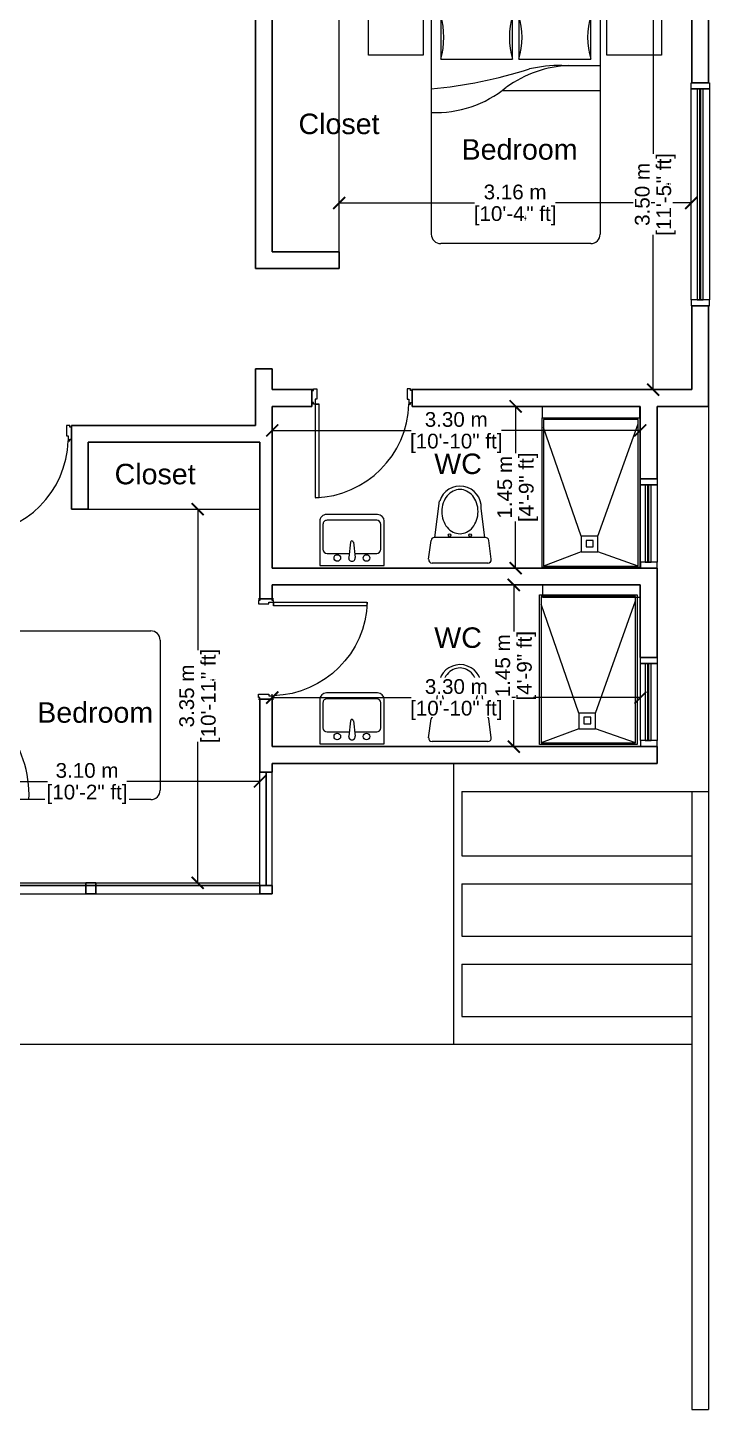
# Model space of a CAD drawing. Header units: metres. Extents: x 244.4 to 340.3, y -4.1 to 64.3.
# Drawn here: x 334.19 to 340.3, y 31.95 to 44.33 of the extents above; entities that cross this region are included whole.
import ezdxf

# ---------------------------------------------------------------- set-up
doc = ezdxf.new("R2010")
doc.units = ezdxf.units.M
doc.layers.get('Defpoints').update_dxf_attribs({"lineweight": 0})
for name, color, linetype, lineweight in [('200', 7, 'Continuous', 0), ('inne_gulv', 7, 'Continuous', 15), ('pza. sanitarias', 7, 'Continuous', 15), ('SectionCutEdges', 6, 'Continuous', 30)]:
    doc.layers.add(name, color=color, linetype=linetype, lineweight=lineweight)
doc.layers.add('Edges', color=7, linetype='Continuous')
doc.layers.add('lines', color=2, linetype='Continuous')
doc.styles.get("Standard").update_dxf_attribs({"font": 'arial.ttf'})
doc.styles.add('TEXTS', font='swissl.ttf')
doc.dimstyles.new('Copy of DIMTEXT', dxfattribs={"dimscale": 0.3, "dimtxt": 0.22, "dimasz": 0.18, "dimexe": 0.05, "dimexo": 0.05, "dimgap": 0.05, "dimtad": 0, "dimzin": 1, "dimdsep": 46, "dimtxsty": 'TEXTS', "dimblk": 'ARCHTICK', "dimcen": 0.1, "dimclrd": 256, "dimclre": 6, "dimclrt": 7, "dimadec": 0, "dimazin": 0, "dimtfac": 0.15, "dimtix": 1, "dimtofl": 0, "dimtmove": 1, "dimatfit": 3, "dimldrblk": 'OPEN', "dimfxl": 0, "dimtolj": 1, "dimtzin": 0, "dimarcsym": 0})

# ---------------------------------------------------------------- blocks, each defined once
blk = doc.blocks.new('*U111')
blk.add_lwpolyline([(34, 1124, -0.396717), (966, 192)], format="xyb")
for points in [[(72, 192), (34, 192), (34, 1122), (72, 1122)], [(34, 192), (17, 192), (17, 192), (17, 192), (17, 192), (17, 177), (0, 177), (0, 191), (0, 41), (0, 56), (17, 56), (17, 41), (34, 41), (34, 41), (50, 41), (50, 144), (34, 144)], [(1000, 177), (1000, 192), (1000, 192), (1000, 41), (1000, 56), (983, 56), (983, 41), (966, 41), (966, 41), (950, 41), (950, 144), (966, 144), (966, 192), (983, 192), (983, 177)]]:
    blk.add_lwpolyline(points, close=True)
blk.add_lwpolyline([(34, 192), (72, 192)])
blk = doc.blocks.new('isjsutas')
at = {"color": 7}
for p, q in [((35580.696, 16336.152), (35580.696, 16335.756)), ((35581.275, 16336.152), (35580.696, 16336.152)), ((35580.973, 16335.944), (35580.956, 16336.082)), ((35580.998, 16335.944), (35581.015, 16336.082)), ((35581.275, 16335.756), (35581.275, 16336.152)), ((35580.727, 16336.007), (35580.727, 16335.784)), ((35580.963, 16336.044), (35580.764, 16336.044)), ((35581.209, 16336.044), (35581.009, 16336.044)), ((35581.246, 16335.784), (35581.246, 16336.007)), ((35580.757, 16335.695), (35581.214, 16335.695)), ((35580.764, 16335.747), (35581.209, 16335.747))]:
    blk.add_line(p, q, dxfattribs=at)
for centre in [(35580.855, 16336.085), (35581.117, 16336.085)]:
    blk.add_circle(centre, 0.0296, dxfattribs=at)
for centre, radius, start, end in [((35580.986, 16336.085), 0.0296, 353.0422, 186.9578), ((35580.764, 16336.007), 0.0371, 90, 180), ((35580.986, 16335.944), 0.0125, 179.3528, 0.6472), ((35581.209, 16336.007), 0.0371, 0, 90), ((35580.757, 16335.756), 0.061, 180, 270), ((35580.764, 16335.784), 0.0371, 180, 270), ((35581.209, 16335.784), 0.0371, 270, 0), ((35581.214, 16335.756), 0.061, 270, 0)]:
    blk.add_arc(centre, radius, start, end, dxfattribs=at)
blk = doc.blocks.new('A$C3CB96B6D')
at = {"layer": 'pza. sanitarias'}
for p, q in [((0.056, 0.23), (0.098, 0.557)), ((0.505, 0.23), (0.471, 0.49)), ((0, 0.034), (0.022, 0.204)), ((0.509, 0.23), (0.052, 0.23)), ((0.561, 0.034), (0.539, 0.204)), ((0.531, 0), (0.03, 0))]:
    blk.add_line(p, q, dxfattribs=at)
blk.add_lwpolyline([(0.281, 0.66, 0.116506), (0.221, 0.646, 0.104219), (0.166, 0.603, 0.090534), (0.131, 0.54, 0.082773), (0.118, 0.462, 0.082773), (0.131, 0.384, 0.090534), (0.166, 0.321, 0.104219), (0.221, 0.278, 0.116506), (0.281, 0.264, 0.116506), (0.34, 0.278, 0.104219), (0.395, 0.321, 0.090534), (0.43, 0.384, 0.082773), (0.443, 0.462, 0.082773), (0.43, 0.54, 0.090534), (0.395, 0.603, 0.104219), (0.34, 0.646, 0.116506)], format="xyb", close=True, dxfattribs=at)
for centre in [(0.188, 0.251), (0.373, 0.251)]:
    blk.add_circle(centre, 0.0119, dxfattribs=at)
for centre, radius, start, end in [((0.281, 0.499), 0.191, 357.3127, 162.4499), ((0.052, 0.2), 0.03, 90, 172.5686), ((0.509, 0.2), 0.03, 7.4314, 90), ((0.03, 0.03), 0.03, 172.5686, 270), ((0.531, 0.03), 0.03, 270, 7.4314)]:
    blk.add_arc(centre, radius, start, end, dxfattribs=at)
blk = doc.blocks.new('gtyhk')
at = {"layer": 'Edges'}
for p, q in [((35654.354, 16364.978), (35654.354, 16365.853)), ((35654.354, 16365.853), (35655.695, 16365.853)), ((35655.681, 16365.839), (35654.368, 16365.839)), ((35654.368, 16365.839), (35654.368, 16364.992)), ((35654.494, 16365.503), (35654.368, 16365.839)), ((35654.635, 16365.503), (35655.611, 16365.839)), ((35655.681, 16364.992), (35655.681, 16365.839)), ((35655.695, 16365.853), (35655.695, 16364.978)), ((35654.635, 16365.503), (35654.494, 16365.503)), ((35654.494, 16365.503), (35654.494, 16365.352)), ((35654.598, 16365.458), (35654.54, 16365.458)), ((35654.54, 16365.458), (35654.54, 16365.394)), ((35654.598, 16365.394), (35654.598, 16365.458)), ((35654.635, 16365.352), (35654.635, 16365.503)), ((35654.368, 16364.992), (35654.494, 16365.352)), ((35654.494, 16365.352), (35654.635, 16365.352)), ((35654.54, 16365.394), (35654.598, 16365.394)), ((35654.635, 16365.352), (35655.642, 16364.992)), ((35655.695, 16364.978), (35654.354, 16364.978)), ((35654.368, 16364.992), (35655.681, 16364.992))]:
    blk.add_line(p, q, dxfattribs=at)
blk = doc.blocks.new('*U121')
for points in [[(0, 0), (50, 0), (50, 150), (0, 150), (0, 0)], [(1832, 0), (1782, 0), (1782, 150), (1832, 150), (1832, 0)]]:
    blk.add_lwpolyline(points)
for points in [[(50, 150), (1782, 150), (1782, 0), (50, 0)], [(50, 100), (50, 50), (1782, 50), (1782, 100)], [(50, 80), (50, 70), (1782, 70), (1782, 80)]]:
    blk.add_lwpolyline(points, close=True)
blk = doc.blocks.new('bed1p')
at = {"layer": 'lines'}
for p, q in [((35620.207, 16324.102), (35620.207, 16324.595)), ((35620.207, 16324.595), (35620.699, 16324.595)), ((35620.699, 16324.595), (35620.699, 16324.102)), ((35620.771, 16324.6), (35622.284, 16324.6)), ((35620.771, 16324.516), (35620.771, 16324.6)), ((35622.284, 16324.516), (35622.284, 16324.6)), ((35622.344, 16324.102), (35622.344, 16324.595)), ((35622.344, 16324.595), (35622.836, 16324.595)), ((35622.836, 16324.595), (35622.836, 16324.102)), ((35620.771, 16324.516), (35622.284, 16324.516)), ((35620.771, 16322.498), (35620.771, 16324.432)), ((35620.855, 16324.46), (35620.855, 16324.067)), ((35621.499, 16324.46), (35620.855, 16324.46)), ((35621.499, 16324.067), (35621.499, 16324.46)), ((35622.2, 16324.46), (35621.555, 16324.46)), ((35621.555, 16324.46), (35621.555, 16324.067)), ((35622.2, 16324.067), (35622.2, 16324.46)), ((35622.284, 16324.432), (35622.284, 16322.498)), ((35620.699, 16324.102), (35620.207, 16324.102)), ((35620.855, 16324.067), (35621.499, 16324.067)), ((35621.555, 16324.067), (35622.2, 16324.067)), ((35622.836, 16324.102), (35622.344, 16324.102)), ((35621.941, 16324.011), (35622.284, 16324.011)), ((35621.415, 16323.787), (35622.284, 16323.787)), ((35622.2, 16322.414), (35620.855, 16322.414))]:
    blk.add_line(p, q, dxfattribs=at)
for centre, radius, start, end in [((35620.855, 16324.432), 0.0841, 90, 180), ((35620.182, 16324.263), 0.701, 343.7398, 16.2602), ((35622.172, 16324.263), 0.701, 163.7398, 196.2602), ((35620.883, 16324.263), 0.701, 343.7398, 16.2602), ((35622.873, 16324.263), 0.701, 163.7398, 196.2602), ((35622.2, 16324.432), 0.0841, 0, 90), ((35620.38, 16327.968), 4.186, 275.3572, 287.6665), ((35622.05, 16322.982), 1.03, 92.5398, 126.0403), ((35621.941, 16322.666), 1.345, 89.9814, 102.4667), ((35620.813, 16324.579), 0.99, 267.5673, 309.5461), ((35620.855, 16322.498), 0.0841, 180, 270), ((35622.2, 16322.498), 0.0841, 270, 0)]:
    blk.add_arc(centre, radius, start, end, dxfattribs=at)
blk = doc.blocks.new('*U125')
for points in [[(0, 0), (50, 0), (50, 138), (0, 138), (0, 0)], [(733, 0), (683, 0), (683, 138), (733, 138), (733, 0)]]:
    blk.add_lwpolyline(points)
for points in [[(50, 138), (683, 138), (683, 0), (50, 0)], [(50, 100), (50, 50), (683, 50), (683, 100)], [(50, 80), (50, 70), (683, 70), (683, 80)]]:
    blk.add_lwpolyline(points, close=True)
blk = doc.blocks.new('_ArchTick')
at = {"color": 0, "linetype": 'ByBlock', "const_width": 0.15}
blk.add_lwpolyline([(-0.5, -0.5), (0.5, 0.5)], dxfattribs=at)
blk = doc.blocks.new('*D149')
at = {"layer": 'Defpoints', "color": 0, "transparency": 16777216}
for p in [(340.14, 42.759), (336.984, 42.622), (340.14, 42.622)]:
    blk.add_point(p, dxfattribs=at)
at = {"layer": 'Edges', "color": 6, "lineweight": -2, "transparency": 16777216}
for p, q in [((336.984, 42.652), (336.984, 42.789)), ((340.14, 42.652), (340.14, 42.789))]:
    blk.add_line(p, q, dxfattribs=at)
at = {"layer": 'Edges', "lineweight": -2, "transparency": 16777216}
for p, q in [((336.984, 42.759), (338.199, 42.759)), ((340.14, 42.759), (338.925, 42.759))]:
    blk.add_line(p, q, dxfattribs=at)
at = {"layer": 'Edges', "lineweight": -2, "transparency": 16777216, "xscale": 0.108, "yscale": 0.108, "zscale": 0.108, "rotation": 180}
blk.add_blockref('_ArchTick', (336.984, 42.759), dxfattribs=at)
at = {"layer": 'Edges', "lineweight": -2, "transparency": 16777216, "xscale": 0.108, "yscale": 0.108, "zscale": 0.108}
blk.add_blockref('_ArchTick', (340.14, 42.759), dxfattribs=at)
at = {"layer": 'Edges', "color": 7, "transparency": 16777216, "insert": (338.562, 42.857), "char_height": 0.132, "attachment_point": 5, "style": 'TEXTS', "bg_fill": 3, "box_fill_scale": 1.1, "bg_fill_color": 256, "bg_fill_true_color": 13158600, "bg_fill_transparency": 0}
blk.add_mtext('\\A1;3.16 m', dxfattribs=at)
at = {"layer": 'Edges', "color": 7, "transparency": 16777216, "insert": (338.562, 42.644), "char_height": 0.132, "attachment_point": 5, "style": 'TEXTS', "bg_fill": 3, "box_fill_scale": 1.1, "bg_fill_color": 256, "bg_fill_true_color": 13158600, "bg_fill_transparency": 0}
blk.add_mtext('\\A1;[10\'-4{\\H0.15x;\\S1/4;}" ft]', dxfattribs=at)
blk = doc.blocks.new('_Open')
at = {"color": 0, "linetype": 'ByBlock', "lineweight": -2}
for p, q in [((-1, 0.17), (0, 0)), ((-1, -0.17), (0, 0)), ((0, 0), (-1, 0))]:
    blk.add_line(p, q, dxfattribs=at)
blk = doc.blocks.new('*D150')
at = {"layer": 'Defpoints', "color": 0, "transparency": 16777216}
for p in [(340.147, 44.586), (339.8, 41.086), (340.147, 41.086)]:
    blk.add_point(p, dxfattribs=at)
at = {"layer": 'Edges', "color": 6, "lineweight": -2, "transparency": 16777216}
for p, q in [((340.117, 44.586), (339.77, 44.586)), ((340.117, 41.086), (339.77, 41.086))]:
    blk.add_line(p, q, dxfattribs=at)
at = {"layer": 'Edges', "lineweight": -2, "transparency": 16777216}
for p, q in [((339.8, 44.586), (339.8, 43.199)), ((339.8, 41.086), (339.8, 42.473))]:
    blk.add_line(p, q, dxfattribs=at)
at = {"layer": 'Edges', "lineweight": -2, "transparency": 16777216, "xscale": 0.108, "yscale": 0.108, "zscale": 0.108}
for p, rotation in [((339.8, 44.586), 90), ((339.8, 41.086), 270)]:
    blk.add_blockref('_ArchTick', p, dxfattribs=dict(at, rotation=rotation))
at = {"layer": 'Edges', "color": 7, "transparency": 16777216, "insert": (339.703, 42.836), "char_height": 0.132, "attachment_point": 5, "rotation": 90, "style": 'TEXTS', "bg_fill": 3, "box_fill_scale": 1.1, "bg_fill_color": 256, "bg_fill_true_color": 13158600, "bg_fill_transparency": 0}
blk.add_mtext('\\A1;3.50 m', dxfattribs=at)
at = {"layer": 'Edges', "color": 7, "transparency": 16777216, "insert": (339.915, 42.836), "char_height": 0.132, "attachment_point": 5, "rotation": 90, "style": 'TEXTS', "bg_fill": 3, "box_fill_scale": 1.1, "bg_fill_color": 256, "bg_fill_true_color": 13158600, "bg_fill_transparency": 0}
blk.add_mtext('\\A1;[11\'-5{\\H0.15x;\\S3/4;}" ft]', dxfattribs=at)
blk = doc.blocks.new('*D151')
at = {"layer": 'Defpoints', "color": 0, "transparency": 16777216}
for p in [(338.662, 40.936), (338.567, 39.486), (338.662, 39.486)]:
    blk.add_point(p, dxfattribs=at)
at = {"layer": 'Edges', "color": 6, "lineweight": -2, "transparency": 16777216}
for p, q in [((338.632, 40.936), (338.537, 40.936)), ((338.632, 39.486), (338.537, 39.486))]:
    blk.add_line(p, q, dxfattribs=at)
at = {"layer": 'Edges', "lineweight": -2, "transparency": 16777216}
for p, q in [((338.567, 40.936), (338.567, 40.518)), ((338.567, 39.486), (338.567, 39.903))]:
    blk.add_line(p, q, dxfattribs=at)
at = {"layer": 'Edges', "lineweight": -2, "transparency": 16777216, "xscale": 0.108, "yscale": 0.108, "zscale": 0.108}
for p, rotation in [((338.567, 40.936), 90), ((338.567, 39.486), 270)]:
    blk.add_blockref('_ArchTick', p, dxfattribs=dict(at, rotation=rotation))
at = {"layer": 'Edges', "color": 7, "transparency": 16777216, "insert": (338.469, 40.211), "char_height": 0.132, "attachment_point": 5, "rotation": 90, "style": 'TEXTS', "bg_fill": 3, "box_fill_scale": 1.1, "bg_fill_color": 256, "bg_fill_true_color": 13158600, "bg_fill_transparency": 0}
blk.add_mtext('\\A1;1.45 m', dxfattribs=at)
at = {"layer": 'Edges', "color": 7, "transparency": 16777216, "insert": (338.682, 40.211), "char_height": 0.132, "attachment_point": 5, "rotation": 90, "style": 'TEXTS', "bg_fill": 3, "box_fill_scale": 1.1, "bg_fill_color": 256, "bg_fill_true_color": 13158600, "bg_fill_transparency": 0}
blk.add_mtext('\\A1;[4\'-9" ft]', dxfattribs=at)
blk = doc.blocks.new('*D152')
at = {"layer": 'Defpoints', "color": 0, "transparency": 16777216}
for p in [(339.684, 40.72), (339.684, 40.286), (336.384, 40.211)]:
    blk.add_point(p, dxfattribs=at)
at = {"layer": 'Edges', "color": 6, "lineweight": -2, "transparency": 16777216}
for p, q in [((336.384, 40.241), (336.384, 40.75)), ((339.684, 40.316), (339.684, 40.75))]:
    blk.add_line(p, q, dxfattribs=at)
at = {"layer": 'Edges', "lineweight": -2, "transparency": 16777216}
for p, q in [((336.384, 40.72), (337.629, 40.72)), ((339.684, 40.72), (338.439, 40.72))]:
    blk.add_line(p, q, dxfattribs=at)
at = {"layer": 'Edges', "lineweight": -2, "transparency": 16777216, "xscale": 0.108, "yscale": 0.108, "zscale": 0.108, "rotation": 180}
blk.add_blockref('_ArchTick', (336.384, 40.72), dxfattribs=at)
at = {"layer": 'Edges', "lineweight": -2, "transparency": 16777216, "xscale": 0.108, "yscale": 0.108, "zscale": 0.108}
blk.add_blockref('_ArchTick', (339.684, 40.72), dxfattribs=at)
at = {"layer": 'Edges', "color": 7, "transparency": 16777216, "insert": (338.034, 40.818), "char_height": 0.132, "attachment_point": 5, "style": 'TEXTS', "bg_fill": 3, "box_fill_scale": 1.1, "bg_fill_color": 256, "bg_fill_true_color": 13158600, "bg_fill_transparency": 0}
blk.add_mtext('\\A1;3.30 m', dxfattribs=at)
at = {"layer": 'Edges', "color": 7, "transparency": 16777216, "insert": (338.034, 40.605), "char_height": 0.132, "attachment_point": 5, "style": 'TEXTS', "bg_fill": 3, "box_fill_scale": 1.1, "bg_fill_color": 256, "bg_fill_true_color": 13158600, "bg_fill_transparency": 0}
blk.add_mtext('\\A1;[10\'-10" ft]', dxfattribs=at)
blk = doc.blocks.new('*D153')
at = {"layer": 'Defpoints', "color": 0, "transparency": 16777216}
for p in [(339.686, 38.326), (336.384, 38.099), (339.686, 38.099)]:
    blk.add_point(p, dxfattribs=at)
at = {"layer": 'Edges', "color": 6, "lineweight": -2, "transparency": 16777216}
for p, q in [((336.384, 38.129), (336.384, 38.356)), ((339.686, 38.129), (339.686, 38.356))]:
    blk.add_line(p, q, dxfattribs=at)
at = {"layer": 'Edges', "lineweight": -2, "transparency": 16777216}
for p, q in [((336.384, 38.326), (337.63, 38.326)), ((339.686, 38.326), (338.44, 38.326))]:
    blk.add_line(p, q, dxfattribs=at)
at = {"layer": 'Edges', "lineweight": -2, "transparency": 16777216, "xscale": 0.108, "yscale": 0.108, "zscale": 0.108, "rotation": 180}
blk.add_blockref('_ArchTick', (336.384, 38.326), dxfattribs=at)
at = {"layer": 'Edges', "lineweight": -2, "transparency": 16777216, "xscale": 0.108, "yscale": 0.108, "zscale": 0.108}
blk.add_blockref('_ArchTick', (339.686, 38.326), dxfattribs=at)
at = {"layer": 'Edges', "color": 7, "transparency": 16777216, "insert": (338.035, 38.424), "char_height": 0.132, "attachment_point": 5, "style": 'TEXTS', "bg_fill": 3, "box_fill_scale": 1.1, "bg_fill_color": 256, "bg_fill_true_color": 13158600, "bg_fill_transparency": 0}
blk.add_mtext('\\A1;3.30 m', dxfattribs=at)
at = {"layer": 'Edges', "color": 7, "transparency": 16777216, "insert": (338.035, 38.211), "char_height": 0.132, "attachment_point": 5, "style": 'TEXTS', "bg_fill": 3, "box_fill_scale": 1.1, "bg_fill_color": 256, "bg_fill_true_color": 13158600, "bg_fill_transparency": 0}
blk.add_mtext('\\A1;[10\'-10" ft]', dxfattribs=at)
blk = doc.blocks.new('*D154')
at = {"layer": 'Defpoints', "color": 0, "transparency": 16777216}
for p in [(338.612, 39.336), (338.55, 37.886), (338.612, 37.886)]:
    blk.add_point(p, dxfattribs=at)
at = {"layer": 'Edges', "color": 6, "lineweight": -2, "transparency": 16777216}
for p, q in [((338.582, 39.336), (338.52, 39.336)), ((338.582, 37.886), (338.52, 37.886))]:
    blk.add_line(p, q, dxfattribs=at)
at = {"layer": 'Edges', "lineweight": -2, "transparency": 16777216}
for p, q in [((338.55, 39.336), (338.55, 38.918)), ((338.55, 37.886), (338.55, 38.303))]:
    blk.add_line(p, q, dxfattribs=at)
at = {"layer": 'Edges', "lineweight": -2, "transparency": 16777216, "xscale": 0.108, "yscale": 0.108, "zscale": 0.108}
for p, rotation in [((338.55, 39.336), 90), ((338.55, 37.886), 270)]:
    blk.add_blockref('_ArchTick', p, dxfattribs=dict(at, rotation=rotation))
at = {"layer": 'Edges', "color": 7, "transparency": 16777216, "insert": (338.452, 38.611), "char_height": 0.132, "attachment_point": 5, "rotation": 90, "style": 'TEXTS', "bg_fill": 3, "box_fill_scale": 1.1, "bg_fill_color": 256, "bg_fill_true_color": 13158600, "bg_fill_transparency": 0}
blk.add_mtext('\\A1;1.45 m', dxfattribs=at)
at = {"layer": 'Edges', "color": 7, "transparency": 16777216, "insert": (338.665, 38.611), "char_height": 0.132, "attachment_point": 5, "rotation": 90, "style": 'TEXTS', "bg_fill": 3, "box_fill_scale": 1.1, "bg_fill_color": 256, "bg_fill_true_color": 13158600, "bg_fill_transparency": 0}
blk.add_mtext('\\A1;[4\'-9" ft]', dxfattribs=at)
blk = doc.blocks.new('*D155')
at = {"layer": 'Defpoints', "color": 0, "transparency": 16777216}
for p in [(336.274, 37.574), (333.174, 37.37), (336.274, 37.37)]:
    blk.add_point(p, dxfattribs=at)
at = {"layer": 'Edges', "color": 6, "lineweight": -2, "transparency": 16777216}
for p, q in [((333.174, 37.4), (333.174, 37.604)), ((336.274, 37.4), (336.274, 37.604))]:
    blk.add_line(p, q, dxfattribs=at)
at = {"layer": 'Edges', "lineweight": -2, "transparency": 16777216}
for p, q in [((333.174, 37.574), (334.368, 37.574)), ((336.274, 37.574), (335.08, 37.574))]:
    blk.add_line(p, q, dxfattribs=at)
at = {"layer": 'Edges', "lineweight": -2, "transparency": 16777216, "xscale": 0.108, "yscale": 0.108, "zscale": 0.108, "rotation": 180}
blk.add_blockref('_ArchTick', (333.174, 37.574), dxfattribs=at)
at = {"layer": 'Edges', "lineweight": -2, "transparency": 16777216, "xscale": 0.108, "yscale": 0.108, "zscale": 0.108}
blk.add_blockref('_ArchTick', (336.274, 37.574), dxfattribs=at)
at = {"layer": 'Edges', "color": 7, "transparency": 16777216, "insert": (334.724, 37.672), "char_height": 0.132, "attachment_point": 5, "style": 'TEXTS', "bg_fill": 3, "box_fill_scale": 1.1, "bg_fill_color": 256, "bg_fill_true_color": 13158600, "bg_fill_transparency": 0}
blk.add_mtext('\\A1;3.10 m', dxfattribs=at)
at = {"layer": 'Edges', "color": 7, "transparency": 16777216, "insert": (334.724, 37.459), "char_height": 0.132, "attachment_point": 5, "style": 'TEXTS', "bg_fill": 3, "box_fill_scale": 1.1, "bg_fill_color": 256, "bg_fill_true_color": 13158600, "bg_fill_transparency": 0}
blk.add_mtext('\\A1;[10\'-2" ft]', dxfattribs=at)
blk = doc.blocks.new('*D156')
at = {"layer": 'Defpoints', "color": 0, "transparency": 16777216}
for p in [(335.504, 40.014), (335.504, 36.666), (335.716, 36.666)]:
    blk.add_point(p, dxfattribs=at)
at = {"layer": 'Edges', "color": 6, "lineweight": -2, "transparency": 16777216}
for p, q in [((335.534, 40.014), (335.746, 40.014)), ((335.534, 36.666), (335.746, 36.666))]:
    blk.add_line(p, q, dxfattribs=at)
at = {"layer": 'Edges', "lineweight": -2, "transparency": 16777216}
for p, q in [((335.716, 40.014), (335.716, 38.752)), ((335.716, 36.666), (335.716, 37.928))]:
    blk.add_line(p, q, dxfattribs=at)
at = {"layer": 'Edges', "lineweight": -2, "transparency": 16777216, "xscale": 0.108, "yscale": 0.108, "zscale": 0.108}
for p, rotation in [((335.716, 40.014), 90), ((335.716, 36.666), 270)]:
    blk.add_blockref('_ArchTick', p, dxfattribs=dict(at, rotation=rotation))
at = {"layer": 'Edges', "color": 7, "transparency": 16777216, "insert": (335.618, 38.34), "char_height": 0.132, "attachment_point": 5, "rotation": 90, "style": 'TEXTS', "bg_fill": 3, "box_fill_scale": 1.1, "bg_fill_color": 256, "bg_fill_true_color": 13158600, "bg_fill_transparency": 0}
blk.add_mtext('\\A1;3.35 m', dxfattribs=at)
at = {"layer": 'Edges', "color": 7, "transparency": 16777216, "insert": (335.831, 38.34), "char_height": 0.132, "attachment_point": 5, "rotation": 90, "style": 'TEXTS', "bg_fill": 3, "box_fill_scale": 1.1, "bg_fill_color": 256, "bg_fill_true_color": 13158600, "bg_fill_transparency": 0}
blk.add_mtext('\\A1;[10\'-11{\\H0.15x;\\S3/4;}" ft]', dxfattribs=at)

msp = doc.modelspace()

# ---------------------------------------------------------------- linework, layer by layer
for p, q in [((336.274, 36.641), (336.274, 37.656)), ((336.274, 36.666), (336.274, 37.656)), ((336.384, 36.641), (336.384, 37.656)), ((338.014, 35.216), (338.014, 37.736)), ((338.084, 37.484), (340.297, 37.484)), ((338.084, 37.484), (338.084, 36.907)), ((340.147, 37.484), (340.147, 31.946)), ((340.297, 37.484), (340.297, 31.946)), ((338.084, 36.907), (340.147, 36.907)), ((333.174, 36.666), (334.714, 36.666)), ((334.804, 36.666), (336.274, 36.666)), ((333.174, 36.566), (334.714, 36.566)), ((334.804, 36.566), (336.274, 36.566)), ((338.084, 36.656), (338.084, 36.187)), ((338.084, 36.656), (340.147, 36.656)), ((338.084, 36.187), (340.147, 36.187)), ((338.084, 35.936), (338.084, 35.467)), ((338.084, 35.936), (340.147, 35.936)), ((338.084, 35.467), (340.147, 35.467)), ((340.147, 35.216), (333.084, 35.216)), ((340.147, 31.946), (340.297, 31.946))]:
    msp.add_line(p, q)
at = {"layer": 'Edges'}
for p, q in [((336.984, 42.322), (336.984, 44.586)), ((340.297, 40.936), (340.297, 37.484)), ((334.735, 40.014), (336.274, 40.014))]:
    msp.add_line(p, q, dxfattribs=at)
for points in [[(338.804, 40.832), (339.679, 40.832), (339.679, 40.931), (338.804, 40.931)], [(338.809, 39.227), (339.684, 39.227), (339.684, 39.336), (338.809, 39.336)]]:
    msp.add_lwpolyline(points, close=True, dxfattribs=at)
at = {"layer": 'SectionCutEdges'}
for p, q in [((336.234, 42.172), (336.234, 46.543)), ((340.297, 43.836), (340.297, 44.743)), ((336.384, 42.322), (336.384, 44.586)), ((340.147, 43.836), (340.147, 44.586)), ((340.147, 43.836), (340.297, 43.836)), ((336.984, 42.322), (336.384, 42.322)), ((336.984, 42.172), (336.984, 42.322)), ((336.984, 42.172), (336.234, 42.172)), ((340.147, 41.086), (340.147, 41.836)), ((340.147, 41.836), (340.297, 41.836)), ((340.297, 40.936), (340.297, 41.836)), ((336.234, 40.764), (336.234, 41.272)), ((336.384, 41.272), (336.234, 41.272)), ((336.384, 41.086), (336.384, 41.272)), ((336.384, 41.086), (336.74, 41.086)), ((336.74, 40.936), (336.74, 41.086)), ((337.64, 40.936), (337.64, 41.086)), ((337.64, 41.086), (340.147, 41.086)), ((339.837, 41.086), (340.147, 41.086)), ((336.384, 39.486), (336.384, 40.936)), ((336.74, 40.936), (336.384, 40.936)), ((339.684, 40.936), (337.64, 40.936)), ((339.684, 40.286), (339.684, 40.936)), ((340.297, 40.936), (339.837, 40.936)), ((339.837, 40.286), (339.837, 40.936)), ((334.585, 40.614), (334.585, 40.764)), ((334.585, 40.764), (336.234, 40.764)), ((334.585, 40.614), (334.585, 40.014)), ((334.735, 40.614), (336.274, 40.614)), ((334.735, 40.014), (334.735, 40.614)), ((336.274, 40.614), (336.274, 39.212)), ((339.684, 40.286), (339.837, 40.286)), ((334.585, 40.014), (334.735, 40.014)), ((336.384, 39.486), (339.837, 39.486)), ((339.837, 38.686), (339.837, 39.486)), ((336.384, 39.336), (339.684, 39.336)), ((336.384, 39.212), (336.384, 39.336)), ((339.684, 38.686), (339.684, 39.336)), ((336.384, 39.212), (336.274, 39.212)), ((339.684, 38.686), (339.837, 38.686)), ((336.384, 38.312), (336.274, 38.312)), ((336.274, 38.312), (336.274, 37.656)), ((336.384, 37.886), (336.384, 38.312)), ((336.384, 37.886), (339.837, 37.886)), ((339.837, 37.736), (339.837, 37.886)), ((336.384, 37.656), (336.274, 37.656)), ((336.329, 37.656), (336.329, 36.641)), ((336.384, 37.736), (339.837, 37.736)), ((336.384, 37.656), (336.384, 37.736)), ((334.714, 36.566), (334.714, 36.666)), ((334.714, 36.666), (334.804, 36.666)), ((334.804, 36.566), (334.804, 36.666)), ((333.174, 36.641), (336.384, 36.641)), ((334.804, 36.566), (334.714, 36.566)), ((336.274, 36.566), (336.274, 36.641)), ((336.384, 36.566), (336.274, 36.566)), ((336.384, 36.566), (336.384, 36.641))]:
    msp.add_line(p, q, dxfattribs=at)

# ---------------------------------------------------------------- block references
for name, p, xscale, yscale, zscale, rotation in [('*U121', (340.304, 41.836), 0.001091676685585367, 0.001091676685585367, 0.001091676685585367, 90), ('*U111', (336.74, 41.129), -0.0009000000000045201, 0.0009000000000045201, 0.0009000000000045201, 180), ('*U111', (333.685, 40.801), -0.0009000000000045201, 0.0009000000000045201, 0.0009000000000045201, 180), ('*U125', (339.837, 39.486), 0.001091676685585367, 0.001091676685585367, 0.001091676685585367, 90), ('*U111', (336.224, 39.212), 0.0009000000000045201, 0.0009000000000045201, 0.0009000000000045201, 270), ('*U125', (339.837, 37.886), 0.001091676685585367, 0.001091676685585367, 0.001091676685585367, 90)]:
    msp.add_blockref(name, p, dxfattribs=dict(xscale=xscale, yscale=yscale, zscale=zscale, rotation=rotation))
at = {"layer": '200', "linetype": 'Continuous'}
msp.add_blockref('bed1p', (-35282.96, -16280.019), dxfattribs=at)
at = {"layer": '200', "linetype": 'Continuous', "rotation": 90}
msp.add_blockref('bed1p', (16657.793, -35583.36), dxfattribs=at)
at = {"layer": 'inne_gulv', "linetype": 'Continuous'}
for name, p, rotation in [('gtyhk', (16704.657, -35614.863), 89.99999999999999), ('isjsutas', (35918.085, 16375.662), 180), ('gtyhk', (16704.635, -35616.449), 89.99999999999999), ('isjsutas', (35918.085, 16374.062), 180)]:
    msp.add_blockref(name, p, dxfattribs=dict(at, rotation=rotation))
at = {"layer": 'pza. sanitarias', "extrusion": (0, 0, -1), "xscale": -1, "zscale": -1}
for p in [(-337.787, 39.531), (-337.787, 37.931)]:
    msp.add_blockref('A$C3CB96B6D', p, dxfattribs=at)

# ---------------------------------------------------------------- texts
at = {"layer": 'Edges', "char_height": 0.1835, "width": 1.56145, "attachment_point": 1}
for s, insert in [('Closet', (336.62, 43.56)), ('Bedroom', (338.082, 43.331)), ('WC', (337.837, 40.513)), ('Closet', (334.971, 40.421)), ('WC', (337.837, 38.955)), ('Bedroom', (334.277, 38.284))]:
    msp.add_mtext(s, dxfattribs=dict(at, insert=insert))

# ---------------------------------------------------------------- next in the draw order: dimensions: what is measured, and where the dimension line sits
at = {"layer": 'Edges'}
for base, p1, p2, picture, middle in [((340.14, 42.759), (336.984, 42.622), (340.14, 42.622), '*D149', (338.562, 42.759)), ((339.686, 38.326), (336.384, 38.099), (339.686, 38.099), '*D153', (338.035, 38.326)), ((336.274, 37.574), (333.174, 37.37), (336.274, 37.37), '*D155', (334.724, 37.574))]:
    dim = msp.add_linear_dim(base=base, p1=p1, p2=p2, dimstyle='Copy of DIMTEXT', override={"dimscale": 0.6, "dimpost": ' m\\X', "dimfxl": 0.9, "dimfxlon": 1, "dimtfill": 1}, dxfattribs=at)
    dim.commit()
    dim.dimension.update_dxf_attribs({"geometry": picture, "text_midpoint": middle})
dim = msp.add_linear_dim(base=(338.567, 39.486), p1=(338.662, 40.936), p2=(338.662, 39.486), angle=90, dimstyle='Copy of DIMTEXT', override={"dimscale": 0.6, "dimpost": ' m\\X', "dimfxl": 0.9, "dimfxlon": 1, "dimtfill": 1}, dxfattribs=at)
dim.commit()
dim.dimension.update_dxf_attribs({"geometry": '*D151', "text_midpoint": (338.567, 40.211)})

# ---------------------------------------------------------------- next in the draw order: dimensions: what is measured, and where the dimension line sits
for base, p1, p2, picture, middle in [((339.8, 41.086), (340.147, 44.586), (340.147, 41.086), '*D150', (339.8, 42.836)), ((335.716, 36.666), (335.504, 40.014), (335.504, 36.666), '*D156', (335.716, 38.34)), ((338.55, 37.886), (338.612, 39.336), (338.612, 37.886), '*D154', (338.55, 38.611))]:
    dim = msp.add_linear_dim(base=base, p1=p1, p2=p2, angle=90, dimstyle='Copy of DIMTEXT', override={"dimscale": 0.6, "dimpost": ' m\\X', "dimfxl": 0.9, "dimfxlon": 1, "dimtfill": 1}, dxfattribs=at)
    dim.commit()
    dim.dimension.update_dxf_attribs({"geometry": picture, "text_midpoint": middle})

# ---------------------------------------------------------------- next in the draw order: dimensions: what is measured, and where the dimension line sits
dim = msp.add_linear_dim(base=(339.684, 40.72), p1=(336.384, 40.211), p2=(339.684, 40.286), dimstyle='Copy of DIMTEXT', override={"dimscale": 0.6, "dimpost": ' m\\X', "dimfxl": 0.9, "dimfxlon": 1, "dimtfill": 1}, dxfattribs=at)
dim.commit()
dim.dimension.update_dxf_attribs({"geometry": '*D152', "text_midpoint": (338.034, 40.72)})

doc.saveas('drawing.dxf')
